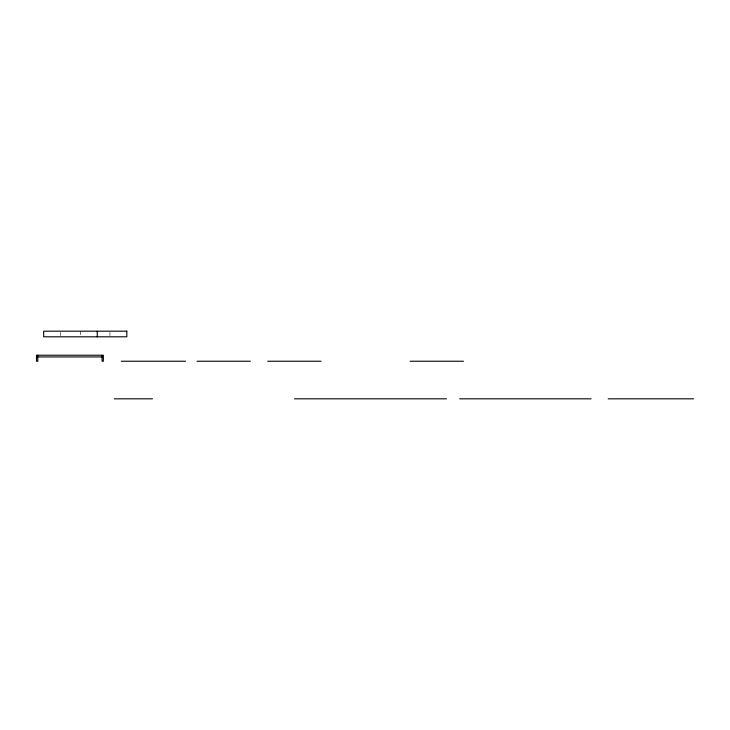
<?xml version="1.0" encoding="UTF-8"?>
<svg xmlns="http://www.w3.org/2000/svg" width="730" height="730" viewBox="0 0 730 730"><rect width="100%" height="100%" fill="white"/><g stroke="black" fill="none" stroke-linecap="round" stroke-linejoin="round"><path stroke-width="0.55" stroke-dasharray="3.65 2.74" d="M109.947 332.305L109.947 335.681M80.382 331.183L80.382 335.681M60.553 332.305L60.553 335.681"/><path stroke-width="1.09" d="M37.787 356.943L102.072 356.943M121.289 361.231L185.566 361.231M196.99 361.231L250.372 361.231M267.682 361.231L321.054 361.231M410.068 361.231L463.45 361.231M114.254 398.817L152.506 398.817M294.518 398.817L446.468 398.817M459.672 398.817L591.108 398.817M608.181 398.817L693.5 398.817M102.072 355.227L102.072 361.231L103.35 361.231L103.35 355.227L36.5 355.227L36.5 361.231L37.787 361.231L37.787 355.227M97.254 331.183L97.254 336.804M126.819 331.183L43.681 331.183L43.681 336.804L126.819 336.804L126.819 331.183"/></g></svg>
